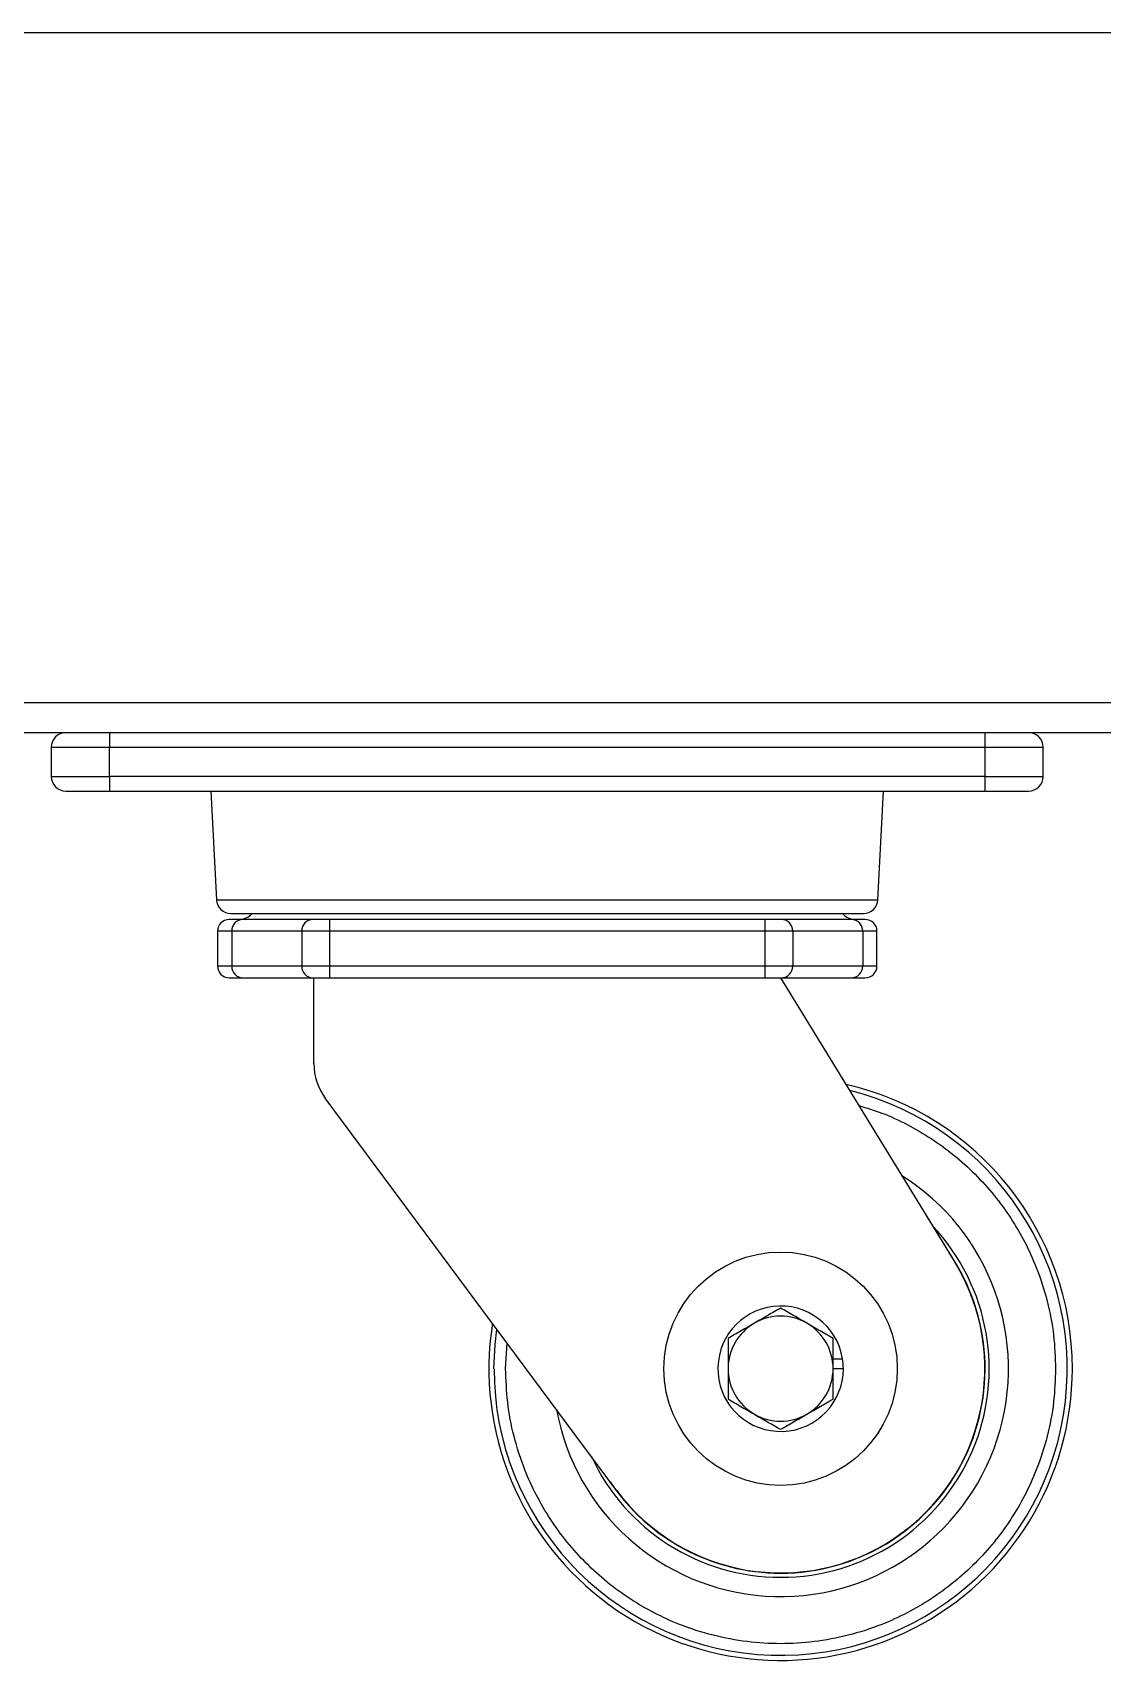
# Model space of a CAD drawing. Header units: millimetres. Extents: x 1152 to 6701, y 651 to 3284.
# Drawn here: x 1288.5 to 1471.7, y 651.7 to 930.5 of the extents above; entities that cross this region are included whole.
import ezdxf

# ---------------------------------------------------------------- set-up
doc = ezdxf.new("R2010")
doc.units = ezdxf.units.MM
doc.layers.add('SLD-0', color=7, linetype='Continuous')

msp = doc.modelspace()

# ---------------------------------------------------------------- linework, layer by layer
at = {"layer": 'SLD-0', "color": 7, "linetype": 'Continuous', "lineweight": 25}
for p, q in [((1156.83, 930.45), (3744.82, 930.45)), ((1506.46, 815.64), (1166.92, 815.64)), ((1506.46, 810.55), (1166.92, 810.55)), ((1301.72, 810.55), (1301.72, 808.05)), ((1451.6, 810.55), (1451.6, 808.05)), ((1291.72, 808.05), (1301.72, 808.05)), ((1291.72, 808.05), (1291.72, 803.05)), ((1301.72, 808.05), (1451.6, 808.05)), ((1301.72, 803.05), (1301.72, 808.05)), ((1451.6, 808.05), (1461.59, 808.05)), ((1451.6, 808.05), (1451.6, 803.05)), ((1461.59, 803.05), (1461.59, 808.05)), ((1291.72, 803.05), (1301.72, 803.05)), ((1301.72, 803.05), (1301.72, 800.55)), ((1451.6, 803.05), (1301.72, 803.05)), ((1451.6, 803.05), (1451.6, 800.55)), ((1451.6, 803.05), (1461.59, 803.05)), ((1301.72, 800.55), (1451.6, 800.55)), ((1319.08, 800.55), (1320.02, 781.94)), ((1433.3, 781.94), (1434.24, 800.55)), ((1320.02, 781.94), (1433.3, 781.94)), ((1336.53, 778.57), (1324.54, 778.57)), ((1339.4, 778.57), (1339.4, 776.57)), ((1413.92, 778.57), (1339.4, 778.57)), ((1413.92, 778.57), (1413.92, 776.57)), ((1428.77, 778.57), (1416.79, 778.57)), ((1320.2, 776.57), (1320.2, 770.58)), ((1322.63, 776.57), (1320.2, 776.57)), ((1334.62, 776.57), (1322.63, 776.57)), ((1322.63, 776.57), (1322.63, 770.58)), ((1339.4, 776.57), (1334.62, 776.57)), ((1334.62, 776.57), (1334.62, 770.58)), ((1413.92, 776.57), (1339.4, 776.57)), ((1339.4, 776.57), (1339.4, 770.58)), ((1418.7, 776.57), (1413.92, 776.57)), ((1413.92, 776.57), (1413.92, 770.58)), ((1418.7, 776.57), (1418.7, 770.58)), ((1430.69, 776.57), (1418.7, 776.57)), ((1430.69, 776.57), (1430.69, 770.58)), ((1433.11, 776.57), (1430.69, 776.57)), ((1433.11, 770.58), (1433.11, 776.57)), ((1322.63, 770.58), (1320.2, 770.58)), ((1334.62, 770.58), (1322.63, 770.58)), ((1339.4, 770.58), (1334.62, 770.58)), ((1339.4, 770.58), (1339.4, 768.58)), ((1413.92, 770.58), (1339.4, 770.58)), ((1413.92, 770.58), (1413.92, 768.58)), ((1418.7, 770.58), (1413.92, 770.58)), ((1430.69, 770.58), (1418.7, 770.58)), ((1433.11, 770.58), (1430.69, 770.58)), ((1324.54, 768.58), (1336.53, 768.58)), ((1336.69, 753.9), (1336.69, 768.58)), ((1339.4, 768.58), (1413.92, 768.58)), ((1416.63, 768.58), (1446.45, 719.9)), ((1416.79, 768.58), (1428.77, 768.58)), ((1388.55, 680.78), (1338.66, 747.94)), ((1369.54, 701.63), (1369.81, 706.01)), ((1425.62, 703.32), (1427.24, 703.32)), ((1427.37, 701.63), (1425.62, 701.63))]:
    msp.add_line(p, q, dxfattribs=at)
at = {"layer": 'SLD-0', "color": 7, "linetype": 'Continuous', "lineweight": 25, "flags": 128}
msp.add_lwpolyline([(1367.54, 701.63), (1367.72, 705.79), (1368.02, 708.42)], dxfattribs=at)
at = {"layer": 'SLD-0', "color": 7, "linetype": 'Continuous', "lineweight": 25}
msp.add_circle((1416.63, 701.63), 19.98, dxfattribs=at)
for centre, radius, start, end in [((1294.22, 808.05), 2.5, 90, 180), ((1459.09, 808.05), 2.5, 0, 90), ((1294.22, 803.05), 2.5, 180, 270), ((1459.09, 803.05), 2.5, 270, 0), ((1322.51, 782.07), 2.5, 182.8896, 270), ((1430.8, 782.07), 2.5, 270, 357.1104), ((1322.2, 776.57), 2, 90, 180), ((1324.59, 776.61), 1.96, 91.2886, 181.2274), ((1323.88, 781.57), 3, 270, 317.5131), ((1336.57, 776.61), 1.96, 91.2851, 181.2309), ((1416.75, 776.61), 1.96, 358.7657, 88.7148), ((1429.44, 781.57), 3, 222.0955, 270), ((1428.73, 776.61), 1.96, 358.7677, 88.7128), ((1431.12, 776.57), 2, 0, 90), ((1322.2, 770.58), 2, 180, 270), ((1324.59, 770.53), 1.96, 178.7707, 268.7099), ((1336.57, 770.53), 1.96, 178.7672, 268.7135), ((1416.75, 770.53), 1.96, 271.2867, 1.2363), ((1428.73, 770.53), 1.96, 271.2887, 1.2342), ((1431.12, 770.58), 2, 270, 0), ((1346.68, 753.9), 9.99, 180, 216.6068), ((1416.63, 701.63), 49.96, 0, 77.0656), ((1416.63, 701.63), 49.08, 180, 76.052), ((1416.63, 701.63), 39.02, 190.281, 57.8184), ((1416.63, 701.63), 35.72, 270, 43.2495), ((1416.63, 701.63), 34.97, 216.6068, 31.4926), ((1416.63, 701.63), 35.02, 270, 34.5533), ((1416.63, 701.63), 10.74, 9.0476, 0), ((1416.63, 701.63), 49.96, 171.0338, 0), ((1416.63, 701.63), 8.99, 120, 180), ((1416.63, 701.63), 8.99, 60, 120), ((1416.63, 701.63), 8.99, 0, 60), ((1416.63, 701.63), 10.74, 0, 9.0476), ((1416.63, 701.63), 8.99, 180, 240), ((1416.63, 701.63), 8.99, 300, 0), ((1416.63, 701.63), 8.99, 240, 300), ((1416.63, 701.63), 35.72, 204.8499, 270), ((1416.63, 701.63), 35.02, 213.5461, 270)]:
    msp.add_arc(centre, radius, start, end, dxfattribs=at)
for points, knots in [([(1294.22, 800.55), (1294.32, 800.55), (1294.48, 800.55), (1295.41, 800.55), (1296.38, 800.55), (1297.58, 800.55), (1299.32, 800.55), (1300.77, 800.55), (1301.72, 800.55)], [0, 0, 0, 0, 0.239458, 0.36836, 0.5, 0.63164, 0.760542, 1, 1, 1, 1]), ([(1451.6, 800.55), (1452.54, 800.55), (1453.99, 800.55), (1455.74, 800.55), (1456.94, 800.55), (1457.91, 800.55), (1458.84, 800.55), (1458.99, 800.55), (1459.09, 800.55)], [0, 0, 0, 0, 0.23945, 0.368354, 0.499995, 0.631636, 0.76054, 1, 1, 1, 1]), ([(1324.54, 778.57), (1323.86, 778.57), (1322.5, 778.57), (1322.3, 778.57), (1322.2, 778.57)], [0, 0, 0, 0, 0.500003, 1, 1, 1, 1]), ([(1322.51, 779.57), (1322.59, 779.57), (1322.75, 779.57), (1324.05, 779.57), (1326.02, 779.57), (1328.5, 779.57), (1331.28, 779.57), (1334.56, 779.57), (1338.3, 779.57), (1342.46, 779.57), (1346.95, 779.57), (1351.71, 779.57), (1357.16, 779.57), (1363.29, 779.57), (1369.99, 779.57), (1376.66, 779.57), (1383.33, 779.57), (1390.03, 779.57), (1396.16, 779.57), (1401.61, 779.57), (1406.37, 779.57), (1410.86, 779.57), (1415.01, 779.57), (1418.76, 779.57), (1422.04, 779.57), (1424.82, 779.57), (1427.3, 779.57), (1429.27, 779.57), (1430.57, 779.57), (1430.73, 779.57), (1430.8, 779.57)], [0, 0, 0, 0, 0.038814, 0.078832, 0.119976, 0.152138, 0.184304, 0.21715, 0.25, 0.282847, 0.315697, 0.347859, 0.380024, 0.421165, 0.461184, 0.5, 0.538813, 0.578832, 0.619976, 0.652138, 0.684304, 0.71715, 0.75, 0.782847, 0.815697, 0.847859, 0.880024, 0.921165, 0.961184, 1, 1, 1, 1]), ([(1339.4, 778.57), (1339.09, 778.57), (1338.45, 778.57), (1337.58, 778.57), (1336.88, 778.57), (1336.64, 778.57), (1336.53, 778.57)], [0, 0, 0, 0, 0.2435155, 0.5000129, 0.756469, 1, 1, 1, 1]), ([(1416.79, 778.57), (1416.67, 778.57), (1416.43, 778.57), (1415.74, 778.57), (1414.87, 778.57), (1414.23, 778.57), (1413.92, 778.57)], [0, 0, 0, 0, 0.2435406, 0.4999924, 0.7564577, 1, 1, 1, 1]), ([(1431.12, 778.57), (1431.02, 778.57), (1430.82, 778.57), (1429.45, 778.57), (1428.77, 778.57)], [0, 0, 0, 0, 0.502718, 1, 1, 1, 1]), ([(1322.2, 768.58), (1322.3, 768.58), (1322.5, 768.58), (1323.87, 768.58), (1324.54, 768.58)], [0, 0, 0, 0, 0.502718, 1, 1, 1, 1]), ([(1336.53, 768.58), (1336.64, 768.58), (1336.88, 768.58), (1337.58, 768.58), (1338.45, 768.58), (1339.09, 768.58), (1339.4, 768.58)], [0, 0, 0, 0, 0.243531, 0.499987, 0.756485, 1, 1, 1, 1]), ([(1413.92, 768.58), (1414.23, 768.58), (1414.87, 768.58), (1415.74, 768.58), (1416.43, 768.58), (1416.67, 768.58), (1416.79, 768.58)], [0, 0, 0, 0, 0.2435423, 0.5000076, 0.7564594, 1, 1, 1, 1]), ([(1428.77, 768.58), (1429.46, 768.58), (1430.82, 768.58), (1431.02, 768.58), (1431.12, 768.58)], [0, 0, 0, 0, 0.500003, 1, 1, 1, 1]), ([(1430.04, 746.68), (1431.36, 746.29), (1434.2, 745.44), (1438.32, 743.5), (1442.47, 741.1), (1446.37, 738.24), (1449.98, 734.99), (1453.24, 731.37), (1456.09, 727.47), (1458.51, 723.33), (1460.67, 718.59), (1462.38, 713.26), (1463.51, 707.43), (1463.65, 703.54), (1463.72, 701.63)], [0, 0, 0, 0, 0.068243, 0.147099, 0.225963, 0.306499, 0.387041, 0.467575, 0.548119, 0.626974, 0.705839, 0.80671, 0.904831, 1, 1, 1, 1]), ([(1416.63, 712.01), (1415.9, 711.59), (1414.42, 710.74), (1412.9, 709.86), (1412.13, 709.42)], [0, 0, 0, 0, 0.49547, 1, 1, 1, 1]), ([(1421.12, 709.42), (1420.37, 709.85), (1418.85, 710.73), (1417.37, 711.58), (1416.63, 712.01)], [0, 0, 0, 0, 0.494506, 1, 1, 1, 1]), ([(1412.13, 709.42), (1411.38, 708.98), (1409.85, 708.1), (1408.38, 707.25), (1407.63, 706.82)], [0, 0, 0, 0, 0.494521, 1, 1, 1, 1]), ([(1425.62, 706.82), (1424.89, 707.24), (1423.42, 708.09), (1421.89, 708.97), (1421.12, 709.42)], [0, 0, 0, 0, 0.495457, 1, 1, 1, 1]), ([(1407.63, 706.82), (1407.63, 705.98), (1407.63, 704.28), (1407.63, 702.52), (1407.63, 701.63)], [0, 0, 0, 0, 0.495457, 1, 1, 1, 1]), ([(1425.62, 701.63), (1425.62, 702.5), (1425.62, 704.26), (1425.62, 705.96), (1425.62, 706.82)], [0, 0, 0, 0, 0.4945115, 1, 1, 1, 1]), ([(1463.72, 701.63), (1463.65, 699.72), (1463.51, 695.83), (1462.38, 690), (1460.67, 684.67), (1458.51, 679.93), (1456.09, 675.79), (1453.24, 671.89), (1449.98, 668.27), (1446.37, 665.02), (1442.47, 662.17), (1438.33, 659.75), (1433.59, 657.59), (1428.26, 655.87), (1422.43, 654.78), (1416.63, 654.42), (1410.83, 654.78), (1405, 655.87), (1399.67, 657.59), (1394.93, 659.75), (1390.79, 662.17), (1386.88, 665.01), (1383.27, 668.27), (1380.01, 671.89), (1377.17, 675.79), (1374.74, 679.93), (1372.59, 684.67), (1370.87, 690), (1369.74, 695.83), (1369.61, 699.72), (1369.54, 701.63)], [0, 0, 0, 0, 0.038814, 0.078832, 0.119976, 0.152139, 0.184303, 0.217151, 0.25, 0.282847, 0.315697, 0.347858, 0.380024, 0.421165, 0.461184, 0.5, 0.538813, 0.578832, 0.619975, 0.652138, 0.684303, 0.71715, 0.75, 0.782846, 0.815697, 0.847858, 0.880025, 0.921165, 0.961184, 1, 1, 1, 1]), ([(1407.63, 701.63), (1407.63, 700.76), (1407.63, 699), (1407.63, 697.3), (1407.63, 696.44)], [0, 0, 0, 0, 0.494523, 1, 1, 1, 1]), ([(1425.62, 696.44), (1425.62, 697.28), (1425.62, 698.98), (1425.62, 700.74), (1425.62, 701.63)], [0, 0, 0, 0, 0.495446, 1, 1, 1, 1]), ([(1407.63, 696.44), (1408.36, 696.02), (1409.84, 695.17), (1411.36, 694.29), (1412.13, 693.84)], [0, 0, 0, 0, 0.495457, 1, 1, 1, 1]), ([(1421.12, 693.84), (1421.88, 694.28), (1423.4, 695.16), (1424.88, 696.01), (1425.62, 696.44)], [0, 0, 0, 0, 0.494521, 1, 1, 1, 1]), ([(1412.13, 693.84), (1412.88, 693.41), (1414.41, 692.53), (1415.88, 691.68), (1416.63, 691.25)], [0, 0, 0, 0, 0.494502, 1, 1, 1, 1]), ([(1416.63, 691.25), (1417.36, 691.67), (1418.83, 692.52), (1420.36, 693.4), (1421.12, 693.84)], [0, 0, 0, 0, 0.495455, 1, 1, 1, 1])]:
    msp.add_open_spline(points, degree=3, knots=knots, dxfattribs=at)

doc.saveas('drawing.dxf')
